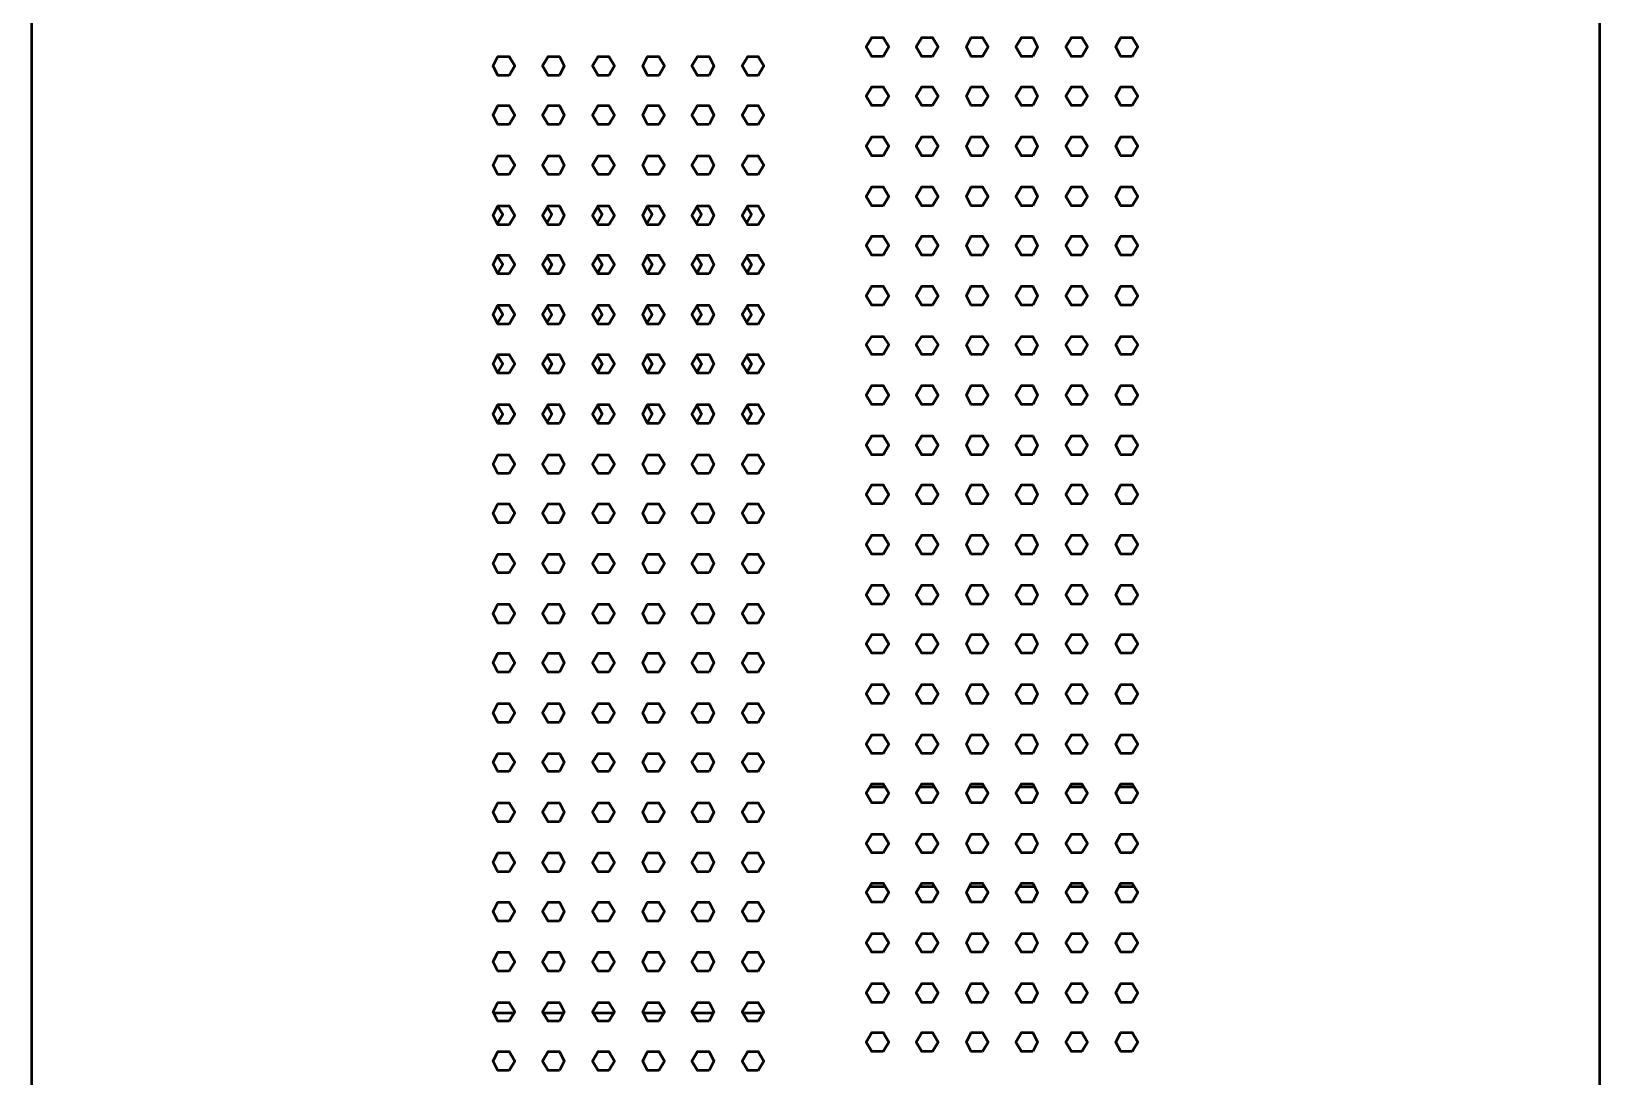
# Model space of a CAD drawing. Header units: millimetres. Extents: x 0 to 80, y -13 to 200.
# Drawn here: x 0 to 79.7, y 40.4 to 93.5 of the extents above; entities that cross this region are included whole.
import ezdxf

# ---------------------------------------------------------------- set-up
doc = ezdxf.new("R2010")
doc.units = ezdxf.units.MM
doc.layers.add('PDF_Visible (ANSI)', color=7, linetype='Continuous')

msp = doc.modelspace()

# ---------------------------------------------------------------- linework, layer by layer
at = {"layer": 'PDF_Visible (ANSI)', "lineweight": 50}
for points in [[(0, 180.769), (0, 186.01), (0, 199.808), (0, 13.317), (0.288, 13.317), (16.731, 13.317), (16.875, 13.317), (18.798, 13.317), (18.846, 13.317), (60.769, 13.317)], [(18.846, 199.808), (60.769, 199.808), (60.865, 199.808), (62.74, 199.808), (62.933, 199.808), (79.327, 199.808), (79.663, 199.808), (79.663, 13.317)], [(0, 152.212), (0, 35.721), (0, 27.115), (0, 17.644)], [(79.663, 152.212), (79.663, 17.644)], [(23.702, 84.567), (23.942, 84.183), (23.702, 83.75)], [(26.202, 84.567), (26.442, 84.183), (26.202, 83.75)], [(28.75, 84.567), (28.99, 84.183), (28.75, 83.75)], [(31.298, 84.567), (31.538, 84.183), (31.298, 83.75)], [(33.798, 84.567), (34.038, 84.183), (33.798, 83.75)], [(36.346, 84.567), (36.587, 84.183), (36.346, 83.75)], [(23.702, 82.019), (23.942, 81.635), (23.702, 81.202)], [(26.202, 82.019), (26.442, 81.635), (26.202, 81.202)], [(28.75, 82.019), (28.99, 81.635), (28.75, 81.202)], [(31.298, 82.019), (31.538, 81.635), (31.298, 81.202)], [(33.798, 82.019), (34.038, 81.635), (33.798, 81.202)], [(36.346, 82.019), (36.587, 81.635), (36.346, 81.202)], [(23.702, 79.519), (23.942, 79.087), (23.702, 78.702)], [(26.202, 79.519), (26.442, 79.087), (26.202, 78.702)], [(28.75, 79.519), (28.99, 79.087), (28.75, 78.702)], [(31.298, 79.519), (31.538, 79.087), (31.298, 78.702)], [(33.798, 79.519), (34.038, 79.087), (33.798, 78.702)], [(36.346, 79.519), (36.587, 79.087), (36.346, 78.702)], [(23.702, 76.971), (23.942, 76.587), (23.702, 76.154)], [(26.202, 76.971), (26.442, 76.587), (26.202, 76.154)], [(28.75, 76.971), (28.99, 76.587), (28.75, 76.154)], [(31.298, 76.971), (31.538, 76.587), (31.298, 76.154)], [(33.798, 76.971), (34.038, 76.587), (33.798, 76.154)], [(36.346, 76.971), (36.587, 76.587), (36.346, 76.154)], [(23.702, 74.471), (23.942, 74.038), (23.702, 73.606)], [(26.202, 74.471), (26.442, 74.038), (26.202, 73.606)], [(28.75, 74.471), (28.99, 74.038), (28.75, 73.606)], [(31.298, 74.471), (31.538, 74.038), (31.298, 73.606)], [(33.798, 74.471), (34.038, 74.038), (33.798, 73.606)], [(36.346, 74.471), (36.587, 74.038), (36.346, 73.606)], [(42.596, 55.096), (43.365, 55.096)], [(45.144, 55.096), (45.865, 55.096)], [(47.692, 55.096), (48.413, 55.096)], [(50.192, 55.096), (50.962, 55.096)], [(52.74, 55.096), (53.462, 55.096)], [(55.24, 55.096), (56.01, 55.096)], [(43.365, 50), (42.596, 50)], [(45.865, 50), (45.144, 50)], [(48.413, 50), (47.692, 50)], [(50.962, 50), (50.192, 50)], [(53.462, 50), (52.74, 50)], [(56.01, 50), (55.24, 50)], [(23.51, 43.606), (24.519, 43.606)], [(26.01, 43.606), (27.019, 43.606)], [(28.558, 43.606), (29.567, 43.606)], [(31.106, 43.606), (32.115, 43.606)], [(33.606, 43.606), (34.615, 43.606)], [(36.154, 43.606), (37.163, 43.606)]]:
    msp.add_lwpolyline(points, dxfattribs=at)
for points in [[(43.269, 92.212), (42.692, 92.212), (42.404, 92.692), (42.692, 93.173), (43.269, 93.173), (43.558, 92.692)], [(45.769, 92.212), (45.24, 92.212), (44.952, 92.692), (45.24, 93.173), (45.769, 93.173), (46.058, 92.692)], [(48.317, 92.212), (47.74, 92.212), (47.5, 92.692), (47.74, 93.173), (48.317, 93.173), (48.606, 92.692)], [(50.865, 92.212), (50.288, 92.212), (50, 92.692), (50.288, 93.173), (50.865, 93.173), (51.106, 92.692)], [(53.365, 92.212), (52.837, 92.212), (52.548, 92.692), (52.837, 93.173), (53.365, 93.173), (53.654, 92.692)], [(55.913, 92.212), (55.337, 92.212), (55.096, 92.692), (55.337, 93.173), (55.913, 93.173), (56.202, 92.692)], [(24.279, 91.25), (23.702, 91.25), (23.462, 91.731), (23.702, 92.212), (24.279, 92.212), (24.567, 91.731)], [(26.827, 91.25), (26.25, 91.25), (25.962, 91.731), (26.25, 92.212), (26.827, 92.212), (27.067, 91.731)], [(29.327, 91.25), (28.798, 91.25), (28.51, 91.731), (28.798, 92.212), (29.327, 92.212), (29.615, 91.731)], [(31.875, 91.25), (31.298, 91.25), (31.058, 91.731), (31.298, 92.212), (31.875, 92.212), (32.163, 91.731)], [(34.423, 91.25), (33.846, 91.25), (33.558, 91.731), (33.846, 92.212), (34.423, 92.212), (34.663, 91.731)], [(36.923, 91.25), (36.394, 91.25), (36.106, 91.731), (36.394, 92.212), (36.923, 92.212), (37.212, 91.731)], [(43.269, 89.712), (42.692, 89.712), (42.404, 90.192), (42.692, 90.673), (43.269, 90.673), (43.558, 90.192)], [(45.769, 89.712), (45.24, 89.712), (44.952, 90.192), (45.24, 90.673), (45.769, 90.673), (46.058, 90.192)], [(48.317, 89.712), (47.74, 89.712), (47.5, 90.192), (47.74, 90.673), (48.317, 90.673), (48.606, 90.192)], [(50.865, 89.712), (50.288, 89.712), (50, 90.192), (50.288, 90.673), (50.865, 90.673), (51.106, 90.192)], [(53.365, 89.712), (52.837, 89.712), (52.548, 90.192), (52.837, 90.673), (53.365, 90.673), (53.654, 90.192)], [(55.913, 89.712), (55.337, 89.712), (55.096, 90.192), (55.337, 90.673), (55.913, 90.673), (56.202, 90.192)], [(24.279, 88.75), (23.702, 88.75), (23.462, 89.231), (23.702, 89.712), (24.279, 89.712), (24.567, 89.231)], [(26.827, 88.75), (26.25, 88.75), (25.962, 89.231), (26.25, 89.712), (26.827, 89.712), (27.067, 89.231)], [(29.327, 88.75), (28.798, 88.75), (28.51, 89.231), (28.798, 89.712), (29.327, 89.712), (29.615, 89.231)], [(31.875, 88.75), (31.298, 88.75), (31.058, 89.231), (31.298, 89.712), (31.875, 89.712), (32.163, 89.231)], [(34.423, 88.75), (33.846, 88.75), (33.558, 89.231), (33.846, 89.712), (34.423, 89.712), (34.663, 89.231)], [(36.923, 88.75), (36.394, 88.75), (36.106, 89.231), (36.394, 89.712), (36.923, 89.712), (37.212, 89.231)], [(43.269, 87.163), (42.692, 87.163), (42.404, 87.644), (42.692, 88.125), (43.269, 88.125), (43.558, 87.644)], [(45.769, 87.163), (45.24, 87.163), (44.952, 87.644), (45.24, 88.125), (45.769, 88.125), (46.058, 87.644)], [(48.317, 87.163), (47.74, 87.163), (47.5, 87.644), (47.74, 88.125), (48.317, 88.125), (48.606, 87.644)], [(50.865, 87.163), (50.288, 87.163), (50, 87.644), (50.288, 88.125), (50.865, 88.125), (51.106, 87.644)], [(53.365, 87.163), (52.837, 87.163), (52.548, 87.644), (52.837, 88.125), (53.365, 88.125), (53.654, 87.644)], [(55.913, 87.163), (55.337, 87.163), (55.096, 87.644), (55.337, 88.125), (55.913, 88.125), (56.202, 87.644)], [(24.279, 86.202), (23.702, 86.202), (23.462, 86.683), (23.702, 87.163), (24.279, 87.163), (24.567, 86.683)], [(26.827, 86.202), (26.25, 86.202), (25.962, 86.683), (26.25, 87.163), (26.827, 87.163), (27.067, 86.683)], [(29.327, 86.202), (28.798, 86.202), (28.51, 86.683), (28.798, 87.163), (29.327, 87.163), (29.615, 86.683)], [(31.875, 86.202), (31.298, 86.202), (31.058, 86.683), (31.298, 87.163), (31.875, 87.163), (32.163, 86.683)], [(34.423, 86.202), (33.846, 86.202), (33.558, 86.683), (33.846, 87.163), (34.423, 87.163), (34.663, 86.683)], [(36.923, 86.202), (36.394, 86.202), (36.106, 86.683), (36.394, 87.163), (36.923, 87.163), (37.212, 86.683)], [(43.269, 84.615), (42.692, 84.615), (42.404, 85.096), (42.692, 85.577), (43.269, 85.577), (43.558, 85.096)], [(45.769, 84.615), (45.24, 84.615), (44.952, 85.096), (45.24, 85.577), (45.769, 85.577), (46.058, 85.096)], [(48.317, 84.615), (47.74, 84.615), (47.5, 85.096), (47.74, 85.577), (48.317, 85.577), (48.606, 85.096)], [(50.865, 84.615), (50.288, 84.615), (50, 85.096), (50.288, 85.577), (50.865, 85.577), (51.106, 85.096)], [(53.365, 84.615), (52.837, 84.615), (52.548, 85.096), (52.837, 85.577), (53.365, 85.577), (53.654, 85.096)], [(55.913, 84.615), (55.337, 84.615), (55.096, 85.096), (55.337, 85.577), (55.913, 85.577), (56.202, 85.096)], [(24.279, 83.654), (23.702, 83.654), (23.462, 84.135), (23.702, 84.615), (24.279, 84.615), (24.567, 84.135)], [(26.827, 83.654), (26.25, 83.654), (25.962, 84.135), (26.25, 84.615), (26.827, 84.615), (27.067, 84.135)], [(29.327, 83.654), (28.798, 83.654), (28.51, 84.135), (28.798, 84.615), (29.327, 84.615), (29.615, 84.135)], [(31.875, 83.654), (31.298, 83.654), (31.058, 84.135), (31.298, 84.615), (31.875, 84.615), (32.163, 84.135)], [(34.423, 83.654), (33.846, 83.654), (33.558, 84.135), (33.846, 84.615), (34.423, 84.615), (34.663, 84.135)], [(36.923, 83.654), (36.394, 83.654), (36.106, 84.135), (36.394, 84.615), (36.923, 84.615), (37.212, 84.135)], [(43.269, 82.115), (42.692, 82.115), (42.404, 82.596), (42.692, 83.077), (43.269, 83.077), (43.558, 82.596)], [(45.769, 82.115), (45.24, 82.115), (44.952, 82.596), (45.24, 83.077), (45.769, 83.077), (46.058, 82.596)], [(48.317, 82.115), (47.74, 82.115), (47.5, 82.596), (47.74, 83.077), (48.317, 83.077), (48.606, 82.596)], [(50.865, 82.115), (50.288, 82.115), (50, 82.596), (50.288, 83.077), (50.865, 83.077), (51.106, 82.596)], [(53.365, 82.115), (52.837, 82.115), (52.548, 82.596), (52.837, 83.077), (53.365, 83.077), (53.654, 82.596)], [(55.913, 82.115), (55.337, 82.115), (55.096, 82.596), (55.337, 83.077), (55.913, 83.077), (56.202, 82.596)], [(24.279, 81.154), (23.702, 81.154), (23.462, 81.635), (23.702, 82.115), (24.279, 82.115), (24.567, 81.635)], [(26.827, 81.154), (26.25, 81.154), (25.962, 81.635), (26.25, 82.115), (26.827, 82.115), (27.067, 81.635)], [(29.327, 81.154), (28.798, 81.154), (28.51, 81.635), (28.798, 82.115), (29.327, 82.115), (29.615, 81.635)], [(31.875, 81.154), (31.298, 81.154), (31.058, 81.635), (31.298, 82.115), (31.875, 82.115), (32.163, 81.635)], [(34.423, 81.154), (33.846, 81.154), (33.558, 81.635), (33.846, 82.115), (34.423, 82.115), (34.663, 81.635)], [(36.923, 81.154), (36.394, 81.154), (36.106, 81.635), (36.394, 82.115), (36.923, 82.115), (37.212, 81.635)], [(43.269, 79.567), (42.692, 79.567), (42.404, 80.048), (42.692, 80.529), (43.269, 80.529), (43.558, 80.048)], [(45.769, 79.567), (45.24, 79.567), (44.952, 80.048), (45.24, 80.529), (45.769, 80.529), (46.058, 80.048)], [(48.317, 79.567), (47.74, 79.567), (47.5, 80.048), (47.74, 80.529), (48.317, 80.529), (48.606, 80.048)], [(50.865, 79.567), (50.288, 79.567), (50, 80.048), (50.288, 80.529), (50.865, 80.529), (51.106, 80.048)], [(53.365, 79.567), (52.837, 79.567), (52.548, 80.048), (52.837, 80.529), (53.365, 80.529), (53.654, 80.048)], [(55.913, 79.567), (55.337, 79.567), (55.096, 80.048), (55.337, 80.529), (55.913, 80.529), (56.202, 80.048)], [(24.279, 78.606), (23.702, 78.606), (23.462, 79.087), (23.702, 79.567), (24.279, 79.567), (24.567, 79.087)], [(26.827, 78.606), (26.25, 78.606), (25.962, 79.087), (26.25, 79.567), (26.827, 79.567), (27.067, 79.087)], [(29.327, 78.606), (28.798, 78.606), (28.51, 79.087), (28.798, 79.567), (29.327, 79.567), (29.615, 79.087)], [(31.875, 78.606), (31.298, 78.606), (31.058, 79.087), (31.298, 79.567), (31.875, 79.567), (32.163, 79.087)], [(34.423, 78.606), (33.846, 78.606), (33.558, 79.087), (33.846, 79.567), (34.423, 79.567), (34.663, 79.087)], [(36.923, 78.606), (36.394, 78.606), (36.106, 79.087), (36.394, 79.567), (36.923, 79.567), (37.212, 79.087)], [(43.269, 77.067), (42.692, 77.067), (42.404, 77.548), (42.692, 77.981), (43.269, 77.981), (43.558, 77.548)], [(45.769, 77.067), (45.24, 77.067), (44.952, 77.548), (45.24, 77.981), (45.769, 77.981), (46.058, 77.548)], [(48.317, 77.067), (47.74, 77.067), (47.5, 77.548), (47.74, 77.981), (48.317, 77.981), (48.606, 77.548)], [(50.865, 77.067), (50.288, 77.067), (50, 77.548), (50.288, 77.981), (50.865, 77.981), (51.106, 77.548)], [(53.365, 77.067), (52.837, 77.067), (52.548, 77.548), (52.837, 77.981), (53.365, 77.981), (53.654, 77.548)], [(55.913, 77.067), (55.337, 77.067), (55.096, 77.548), (55.337, 77.981), (55.913, 77.981), (56.202, 77.548)], [(24.279, 76.106), (23.702, 76.106), (23.462, 76.587), (23.702, 77.067), (24.279, 77.067), (24.567, 76.587)], [(26.827, 76.106), (26.25, 76.106), (25.962, 76.587), (26.25, 77.067), (26.827, 77.067), (27.067, 76.587)], [(29.327, 76.106), (28.798, 76.106), (28.51, 76.587), (28.798, 77.067), (29.327, 77.067), (29.615, 76.587)], [(31.875, 76.106), (31.298, 76.106), (31.058, 76.587), (31.298, 77.067), (31.875, 77.067), (32.163, 76.587)], [(34.423, 76.106), (33.846, 76.106), (33.558, 76.587), (33.846, 77.067), (34.423, 77.067), (34.663, 76.587)], [(36.923, 76.106), (36.394, 76.106), (36.106, 76.587), (36.394, 77.067), (36.923, 77.067), (37.212, 76.587)], [(43.269, 74.519), (42.692, 74.519), (42.404, 75), (42.692, 75.481), (43.269, 75.481), (43.558, 75)], [(45.769, 74.519), (45.24, 74.519), (44.952, 75), (45.24, 75.481), (45.769, 75.481), (46.058, 75)], [(48.317, 74.519), (47.74, 74.519), (47.5, 75), (47.74, 75.481), (48.317, 75.481), (48.606, 75)], [(50.865, 74.519), (50.288, 74.519), (50, 75), (50.288, 75.481), (50.865, 75.481), (51.106, 75)], [(53.365, 74.519), (52.837, 74.519), (52.548, 75), (52.837, 75.481), (53.365, 75.481), (53.654, 75)], [(55.913, 74.519), (55.337, 74.519), (55.096, 75), (55.337, 75.481), (55.913, 75.481), (56.202, 75)], [(24.279, 73.558), (23.702, 73.558), (23.462, 74.038), (23.702, 74.519), (24.279, 74.519), (24.567, 74.038)], [(26.827, 73.558), (26.25, 73.558), (25.962, 74.038), (26.25, 74.519), (26.827, 74.519), (27.067, 74.038)], [(29.327, 73.558), (28.798, 73.558), (28.51, 74.038), (28.798, 74.519), (29.327, 74.519), (29.615, 74.038)], [(31.875, 73.558), (31.298, 73.558), (31.058, 74.038), (31.298, 74.519), (31.875, 74.519), (32.163, 74.038)], [(34.423, 73.558), (33.846, 73.558), (33.558, 74.038), (33.846, 74.519), (34.423, 74.519), (34.663, 74.038)], [(36.923, 73.558), (36.394, 73.558), (36.106, 74.038), (36.394, 74.519), (36.923, 74.519), (37.212, 74.038)], [(43.269, 71.971), (42.692, 71.971), (42.404, 72.452), (42.692, 72.933), (43.269, 72.933), (43.558, 72.452)], [(45.769, 71.971), (45.24, 71.971), (44.952, 72.452), (45.24, 72.933), (45.769, 72.933), (46.058, 72.452)], [(48.317, 71.971), (47.74, 71.971), (47.5, 72.452), (47.74, 72.933), (48.317, 72.933), (48.606, 72.452)], [(50.865, 71.971), (50.288, 71.971), (50, 72.452), (50.288, 72.933), (50.865, 72.933), (51.106, 72.452)], [(53.365, 71.971), (52.837, 71.971), (52.548, 72.452), (52.837, 72.933), (53.365, 72.933), (53.654, 72.452)], [(55.913, 71.971), (55.337, 71.971), (55.096, 72.452), (55.337, 72.933), (55.913, 72.933), (56.202, 72.452)], [(24.279, 71.01), (23.702, 71.01), (23.462, 71.49), (23.702, 71.971), (24.279, 71.971), (24.567, 71.49)], [(26.827, 71.01), (26.25, 71.01), (25.962, 71.49), (26.25, 71.971), (26.827, 71.971), (27.067, 71.49)], [(29.327, 71.01), (28.798, 71.01), (28.51, 71.49), (28.798, 71.971), (29.327, 71.971), (29.615, 71.49)], [(31.875, 71.01), (31.298, 71.01), (31.058, 71.49), (31.298, 71.971), (31.875, 71.971), (32.163, 71.49)], [(34.423, 71.01), (33.846, 71.01), (33.558, 71.49), (33.846, 71.971), (34.423, 71.971), (34.663, 71.49)], [(36.923, 71.01), (36.394, 71.01), (36.106, 71.49), (36.394, 71.971), (36.923, 71.971), (37.212, 71.49)], [(43.269, 69.471), (42.692, 69.471), (42.404, 69.952), (42.692, 70.433), (43.269, 70.433), (43.558, 69.952)], [(45.769, 69.471), (45.24, 69.471), (44.952, 69.952), (45.24, 70.433), (45.769, 70.433), (46.058, 69.952)], [(48.317, 69.471), (47.74, 69.471), (47.5, 69.952), (47.74, 70.433), (48.317, 70.433), (48.606, 69.952)], [(50.865, 69.471), (50.288, 69.471), (50, 69.952), (50.288, 70.433), (50.865, 70.433), (51.106, 69.952)], [(53.365, 69.471), (52.837, 69.471), (52.548, 69.952), (52.837, 70.433), (53.365, 70.433), (53.654, 69.952)], [(55.913, 69.471), (55.337, 69.471), (55.096, 69.952), (55.337, 70.433), (55.913, 70.433), (56.202, 69.952)], [(24.279, 68.51), (23.702, 68.51), (23.462, 68.99), (23.702, 69.471), (24.279, 69.471), (24.567, 68.99)], [(26.827, 68.51), (26.25, 68.51), (25.962, 68.99), (26.25, 69.471), (26.827, 69.471), (27.067, 68.99)], [(29.327, 68.51), (28.798, 68.51), (28.51, 68.99), (28.798, 69.471), (29.327, 69.471), (29.615, 68.99)], [(31.875, 68.51), (31.298, 68.51), (31.058, 68.99), (31.298, 69.471), (31.875, 69.471), (32.163, 68.99)], [(34.423, 68.51), (33.846, 68.51), (33.558, 68.99), (33.846, 69.471), (34.423, 69.471), (34.663, 68.99)], [(36.923, 68.51), (36.394, 68.51), (36.106, 68.99), (36.394, 69.471), (36.923, 69.471), (37.212, 68.99)], [(43.269, 66.923), (42.692, 66.923), (42.404, 67.404), (42.692, 67.885), (43.269, 67.885), (43.558, 67.404)], [(45.769, 66.923), (45.24, 66.923), (44.952, 67.404), (45.24, 67.885), (45.769, 67.885), (46.058, 67.404)], [(48.317, 66.923), (47.74, 66.923), (47.5, 67.404), (47.74, 67.885), (48.317, 67.885), (48.606, 67.404)], [(50.865, 66.923), (50.288, 66.923), (50, 67.404), (50.288, 67.885), (50.865, 67.885), (51.106, 67.404)], [(53.365, 66.923), (52.837, 66.923), (52.548, 67.404), (52.837, 67.885), (53.365, 67.885), (53.654, 67.404)], [(55.913, 66.923), (55.337, 66.923), (55.096, 67.404), (55.337, 67.885), (55.913, 67.885), (56.202, 67.404)], [(24.279, 65.962), (23.702, 65.962), (23.462, 66.442), (23.702, 66.923), (24.279, 66.923), (24.567, 66.442)], [(26.827, 65.962), (26.25, 65.962), (25.962, 66.442), (26.25, 66.923), (26.827, 66.923), (27.067, 66.442)], [(29.327, 65.962), (28.798, 65.962), (28.51, 66.442), (28.798, 66.923), (29.327, 66.923), (29.615, 66.442)], [(31.875, 65.962), (31.298, 65.962), (31.058, 66.442), (31.298, 66.923), (31.875, 66.923), (32.163, 66.442)], [(34.423, 65.962), (33.846, 65.962), (33.558, 66.442), (33.846, 66.923), (34.423, 66.923), (34.663, 66.442)], [(36.923, 65.962), (36.394, 65.962), (36.106, 66.442), (36.394, 66.923), (36.923, 66.923), (37.212, 66.442)], [(43.269, 64.375), (42.692, 64.375), (42.404, 64.856), (42.692, 65.337), (43.269, 65.337), (43.558, 64.856)], [(45.769, 64.375), (45.24, 64.375), (44.952, 64.856), (45.24, 65.337), (45.769, 65.337), (46.058, 64.856)], [(48.317, 64.375), (47.74, 64.375), (47.5, 64.856), (47.74, 65.337), (48.317, 65.337), (48.606, 64.856)], [(50.865, 64.375), (50.288, 64.375), (50, 64.856), (50.288, 65.337), (50.865, 65.337), (51.106, 64.856)], [(53.365, 64.375), (52.837, 64.375), (52.548, 64.856), (52.837, 65.337), (53.365, 65.337), (53.654, 64.856)], [(55.913, 64.375), (55.337, 64.375), (55.096, 64.856), (55.337, 65.337), (55.913, 65.337), (56.202, 64.856)], [(24.279, 63.413), (23.702, 63.413), (23.462, 63.894), (23.702, 64.375), (24.279, 64.375), (24.567, 63.894)], [(26.827, 63.413), (26.25, 63.413), (25.962, 63.894), (26.25, 64.375), (26.827, 64.375), (27.067, 63.894)], [(29.327, 63.413), (28.798, 63.413), (28.51, 63.894), (28.798, 64.375), (29.327, 64.375), (29.615, 63.894)], [(31.875, 63.413), (31.298, 63.413), (31.058, 63.894), (31.298, 64.375), (31.875, 64.375), (32.163, 63.894)], [(34.423, 63.413), (33.846, 63.413), (33.558, 63.894), (33.846, 64.375), (34.423, 64.375), (34.663, 63.894)], [(36.923, 63.413), (36.394, 63.413), (36.106, 63.894), (36.394, 64.375), (36.923, 64.375), (37.212, 63.894)], [(43.269, 61.875), (42.692, 61.875), (42.404, 62.356), (42.692, 62.837), (43.269, 62.837), (43.558, 62.356)], [(45.769, 61.875), (45.24, 61.875), (44.952, 62.356), (45.24, 62.837), (45.769, 62.837), (46.058, 62.356)], [(48.317, 61.875), (47.74, 61.875), (47.5, 62.356), (47.74, 62.837), (48.317, 62.837), (48.606, 62.356)], [(50.865, 61.875), (50.288, 61.875), (50, 62.356), (50.288, 62.837), (50.865, 62.837), (51.106, 62.356)], [(53.365, 61.875), (52.837, 61.875), (52.548, 62.356), (52.837, 62.837), (53.365, 62.837), (53.654, 62.356)], [(55.913, 61.875), (55.337, 61.875), (55.096, 62.356), (55.337, 62.837), (55.913, 62.837), (56.202, 62.356)], [(24.279, 60.913), (23.702, 60.913), (23.462, 61.394), (23.702, 61.875), (24.279, 61.875), (24.567, 61.394)], [(26.827, 60.913), (26.25, 60.913), (25.962, 61.394), (26.25, 61.875), (26.827, 61.875), (27.067, 61.394)], [(29.327, 60.913), (28.798, 60.913), (28.51, 61.394), (28.798, 61.875), (29.327, 61.875), (29.615, 61.394)], [(31.875, 60.913), (31.298, 60.913), (31.058, 61.394), (31.298, 61.875), (31.875, 61.875), (32.163, 61.394)], [(34.423, 60.913), (33.846, 60.913), (33.558, 61.394), (33.846, 61.875), (34.423, 61.875), (34.663, 61.394)], [(36.923, 60.913), (36.394, 60.913), (36.106, 61.394), (36.394, 61.875), (36.923, 61.875), (37.212, 61.394)], [(43.269, 59.327), (42.692, 59.327), (42.404, 59.808), (42.692, 60.288), (43.269, 60.288), (43.558, 59.808)], [(45.769, 59.327), (45.24, 59.327), (44.952, 59.808), (45.24, 60.288), (45.769, 60.288), (46.058, 59.808)], [(48.317, 59.327), (47.74, 59.327), (47.5, 59.808), (47.74, 60.288), (48.317, 60.288), (48.606, 59.808)], [(50.865, 59.327), (50.288, 59.327), (50, 59.808), (50.288, 60.288), (50.865, 60.288), (51.106, 59.808)], [(53.365, 59.327), (52.837, 59.327), (52.548, 59.808), (52.837, 60.288), (53.365, 60.288), (53.654, 59.808)], [(55.913, 59.327), (55.337, 59.327), (55.096, 59.808), (55.337, 60.288), (55.913, 60.288), (56.202, 59.808)], [(24.279, 58.365), (23.702, 58.365), (23.462, 58.846), (23.702, 59.327), (24.279, 59.327), (24.567, 58.846)], [(26.827, 58.365), (26.25, 58.365), (25.962, 58.846), (26.25, 59.327), (26.827, 59.327), (27.067, 58.846)], [(29.327, 58.365), (28.798, 58.365), (28.51, 58.846), (28.798, 59.327), (29.327, 59.327), (29.615, 58.846)], [(31.875, 58.365), (31.298, 58.365), (31.058, 58.846), (31.298, 59.327), (31.875, 59.327), (32.163, 58.846)], [(34.423, 58.365), (33.846, 58.365), (33.558, 58.846), (33.846, 59.327), (34.423, 59.327), (34.663, 58.846)], [(36.923, 58.365), (36.394, 58.365), (36.106, 58.846), (36.394, 59.327), (36.923, 59.327), (37.212, 58.846)], [(43.269, 56.779), (42.692, 56.779), (42.404, 57.26), (42.692, 57.74), (43.269, 57.74), (43.558, 57.26)], [(45.769, 56.779), (45.24, 56.779), (44.952, 57.26), (45.24, 57.74), (45.769, 57.74), (46.058, 57.26)], [(48.317, 56.779), (47.74, 56.779), (47.5, 57.26), (47.74, 57.74), (48.317, 57.74), (48.606, 57.26)], [(50.865, 56.779), (50.288, 56.779), (50, 57.26), (50.288, 57.74), (50.865, 57.74), (51.106, 57.26)], [(53.365, 56.779), (52.837, 56.779), (52.548, 57.26), (52.837, 57.74), (53.365, 57.74), (53.654, 57.26)], [(55.913, 56.779), (55.337, 56.779), (55.096, 57.26), (55.337, 57.74), (55.913, 57.74), (56.202, 57.26)], [(24.279, 55.865), (23.702, 55.865), (23.462, 56.346), (23.702, 56.779), (24.279, 56.779), (24.567, 56.346)], [(26.827, 55.865), (26.25, 55.865), (25.962, 56.346), (26.25, 56.779), (26.827, 56.779), (27.067, 56.346)], [(29.327, 55.865), (28.798, 55.865), (28.51, 56.346), (28.798, 56.779), (29.327, 56.779), (29.615, 56.346)], [(31.875, 55.865), (31.298, 55.865), (31.058, 56.346), (31.298, 56.779), (31.875, 56.779), (32.163, 56.346)], [(34.423, 55.865), (33.846, 55.865), (33.558, 56.346), (33.846, 56.779), (34.423, 56.779), (34.663, 56.346)], [(36.923, 55.865), (36.394, 55.865), (36.106, 56.346), (36.394, 56.779), (36.923, 56.779), (37.212, 56.346)], [(43.269, 54.279), (42.692, 54.279), (42.404, 54.76), (42.692, 55.24), (43.269, 55.24), (43.558, 54.76)], [(45.769, 54.279), (45.24, 54.279), (44.952, 54.76), (45.24, 55.24), (45.769, 55.24), (46.058, 54.76)], [(48.317, 54.279), (47.74, 54.279), (47.5, 54.76), (47.74, 55.24), (48.317, 55.24), (48.606, 54.76)], [(50.865, 54.279), (50.288, 54.279), (50, 54.76), (50.288, 55.24), (50.865, 55.24), (51.106, 54.76)], [(53.365, 54.279), (52.837, 54.279), (52.548, 54.76), (52.837, 55.24), (53.365, 55.24), (53.654, 54.76)], [(55.913, 54.279), (55.337, 54.279), (55.096, 54.76), (55.337, 55.24), (55.913, 55.24), (56.202, 54.76)], [(24.279, 53.317), (23.702, 53.317), (23.462, 53.798), (23.702, 54.279), (24.279, 54.279), (24.567, 53.798)], [(26.827, 53.317), (26.25, 53.317), (25.962, 53.798), (26.25, 54.279), (26.827, 54.279), (27.067, 53.798)], [(29.327, 53.317), (28.798, 53.317), (28.51, 53.798), (28.798, 54.279), (29.327, 54.279), (29.615, 53.798)], [(31.875, 53.317), (31.298, 53.317), (31.058, 53.798), (31.298, 54.279), (31.875, 54.279), (32.163, 53.798)], [(34.423, 53.317), (33.846, 53.317), (33.558, 53.798), (33.846, 54.279), (34.423, 54.279), (34.663, 53.798)], [(36.923, 53.317), (36.394, 53.317), (36.106, 53.798), (36.394, 54.279), (36.923, 54.279), (37.212, 53.798)], [(43.269, 51.731), (42.692, 51.731), (42.404, 52.212), (42.692, 52.692), (43.269, 52.692), (43.558, 52.212)], [(45.769, 51.731), (45.24, 51.731), (44.952, 52.212), (45.24, 52.692), (45.769, 52.692), (46.058, 52.212)], [(48.317, 51.731), (47.74, 51.731), (47.5, 52.212), (47.74, 52.692), (48.317, 52.692), (48.606, 52.212)], [(50.865, 51.731), (50.288, 51.731), (50, 52.212), (50.288, 52.692), (50.865, 52.692), (51.106, 52.212)], [(53.365, 51.731), (52.837, 51.731), (52.548, 52.212), (52.837, 52.692), (53.365, 52.692), (53.654, 52.212)], [(55.913, 51.731), (55.337, 51.731), (55.096, 52.212), (55.337, 52.692), (55.913, 52.692), (56.202, 52.212)], [(24.279, 50.769), (23.702, 50.769), (23.462, 51.25), (23.702, 51.731), (24.279, 51.731), (24.567, 51.25)], [(26.827, 50.769), (26.25, 50.769), (25.962, 51.25), (26.25, 51.731), (26.827, 51.731), (27.067, 51.25)], [(29.327, 50.769), (28.798, 50.769), (28.51, 51.25), (28.798, 51.731), (29.327, 51.731), (29.615, 51.25)], [(31.875, 50.769), (31.298, 50.769), (31.058, 51.25), (31.298, 51.731), (31.875, 51.731), (32.163, 51.25)], [(34.423, 50.769), (33.846, 50.769), (33.558, 51.25), (33.846, 51.731), (34.423, 51.731), (34.663, 51.25)], [(36.923, 50.769), (36.394, 50.769), (36.106, 51.25), (36.394, 51.731), (36.923, 51.731), (37.212, 51.25)], [(43.269, 49.231), (42.692, 49.231), (42.404, 49.712), (42.692, 50.192), (43.269, 50.192), (43.558, 49.712)], [(45.769, 49.231), (45.24, 49.231), (44.952, 49.712), (45.24, 50.192), (45.769, 50.192), (46.058, 49.712)], [(48.317, 49.231), (47.74, 49.231), (47.5, 49.712), (47.74, 50.192), (48.317, 50.192), (48.606, 49.712)], [(50.865, 49.231), (50.288, 49.231), (50, 49.712), (50.288, 50.192), (50.865, 50.192), (51.106, 49.712)], [(53.365, 49.231), (52.837, 49.231), (52.548, 49.712), (52.837, 50.192), (53.365, 50.192), (53.654, 49.712)], [(55.913, 49.231), (55.337, 49.231), (55.096, 49.712), (55.337, 50.192), (55.913, 50.192), (56.202, 49.712)], [(24.279, 48.269), (23.702, 48.269), (23.462, 48.75), (23.702, 49.231), (24.279, 49.231), (24.567, 48.75)], [(26.827, 48.269), (26.25, 48.269), (25.962, 48.75), (26.25, 49.231), (26.827, 49.231), (27.067, 48.75)], [(29.327, 48.269), (28.798, 48.269), (28.51, 48.75), (28.798, 49.231), (29.327, 49.231), (29.615, 48.75)], [(31.875, 48.269), (31.298, 48.269), (31.058, 48.75), (31.298, 49.231), (31.875, 49.231), (32.163, 48.75)], [(34.423, 48.269), (33.846, 48.269), (33.558, 48.75), (33.846, 49.231), (34.423, 49.231), (34.663, 48.75)], [(36.923, 48.269), (36.394, 48.269), (36.106, 48.75), (36.394, 49.231), (36.923, 49.231), (37.212, 48.75)], [(43.269, 46.683), (42.692, 46.683), (42.404, 47.163), (42.692, 47.644), (43.269, 47.644), (43.558, 47.163)], [(45.769, 46.683), (45.24, 46.683), (44.952, 47.163), (45.24, 47.644), (45.769, 47.644), (46.058, 47.163)], [(48.317, 46.683), (47.74, 46.683), (47.5, 47.163), (47.74, 47.644), (48.317, 47.644), (48.606, 47.163)], [(50.865, 46.683), (50.288, 46.683), (50, 47.163), (50.288, 47.644), (50.865, 47.644), (51.106, 47.163)], [(53.365, 46.683), (52.837, 46.683), (52.548, 47.163), (52.837, 47.644), (53.365, 47.644), (53.654, 47.163)], [(55.913, 46.683), (55.337, 46.683), (55.096, 47.163), (55.337, 47.644), (55.913, 47.644), (56.202, 47.163)], [(24.279, 45.721), (23.702, 45.721), (23.462, 46.202), (23.702, 46.683), (24.279, 46.683), (24.567, 46.202)], [(26.827, 45.721), (26.25, 45.721), (25.962, 46.202), (26.25, 46.683), (26.827, 46.683), (27.067, 46.202)], [(29.327, 45.721), (28.798, 45.721), (28.51, 46.202), (28.798, 46.683), (29.327, 46.683), (29.615, 46.202)], [(31.875, 45.721), (31.298, 45.721), (31.058, 46.202), (31.298, 46.683), (31.875, 46.683), (32.163, 46.202)], [(34.423, 45.721), (33.846, 45.721), (33.558, 46.202), (33.846, 46.683), (34.423, 46.683), (34.663, 46.202)], [(36.923, 45.721), (36.394, 45.721), (36.106, 46.202), (36.394, 46.683), (36.923, 46.683), (37.212, 46.202)], [(43.269, 44.135), (42.692, 44.135), (42.404, 44.615), (42.692, 45.096), (43.269, 45.096), (43.558, 44.615)], [(45.769, 44.135), (45.24, 44.135), (44.952, 44.615), (45.24, 45.096), (45.769, 45.096), (46.058, 44.615)], [(48.317, 44.135), (47.74, 44.135), (47.5, 44.615), (47.74, 45.096), (48.317, 45.096), (48.606, 44.615)], [(50.865, 44.135), (50.288, 44.135), (50, 44.615), (50.288, 45.096), (50.865, 45.096), (51.106, 44.615)], [(53.365, 44.135), (52.837, 44.135), (52.548, 44.615), (52.837, 45.096), (53.365, 45.096), (53.654, 44.615)], [(55.913, 44.135), (55.337, 44.135), (55.096, 44.615), (55.337, 45.096), (55.913, 45.096), (56.202, 44.615)], [(24.279, 43.173), (23.702, 43.173), (23.462, 43.654), (23.702, 44.135), (24.279, 44.135), (24.567, 43.654)], [(26.827, 43.173), (26.25, 43.173), (25.962, 43.654), (26.25, 44.135), (26.827, 44.135), (27.067, 43.654)], [(29.327, 43.173), (28.798, 43.173), (28.51, 43.654), (28.798, 44.135), (29.327, 44.135), (29.615, 43.654)], [(31.875, 43.173), (31.298, 43.173), (31.058, 43.654), (31.298, 44.135), (31.875, 44.135), (32.163, 43.654)], [(34.423, 43.173), (33.846, 43.173), (33.558, 43.654), (33.846, 44.135), (34.423, 44.135), (34.663, 43.654)], [(36.923, 43.173), (36.394, 43.173), (36.106, 43.654), (36.394, 44.135), (36.923, 44.135), (37.212, 43.654)], [(43.269, 41.635), (42.692, 41.635), (42.404, 42.115), (42.692, 42.596), (43.269, 42.596), (43.558, 42.115)], [(45.769, 41.635), (45.24, 41.635), (44.952, 42.115), (45.24, 42.596), (45.769, 42.596), (46.058, 42.115)], [(48.317, 41.635), (47.74, 41.635), (47.5, 42.115), (47.74, 42.596), (48.317, 42.596), (48.606, 42.115)], [(50.865, 41.635), (50.288, 41.635), (50, 42.115), (50.288, 42.596), (50.865, 42.596), (51.106, 42.115)], [(53.365, 41.635), (52.837, 41.635), (52.548, 42.115), (52.837, 42.596), (53.365, 42.596), (53.654, 42.115)], [(55.913, 41.635), (55.337, 41.635), (55.096, 42.115), (55.337, 42.596), (55.913, 42.596), (56.202, 42.115)], [(24.279, 40.673), (23.702, 40.673), (23.462, 41.154), (23.702, 41.635), (24.279, 41.635), (24.567, 41.154)], [(26.827, 40.673), (26.25, 40.673), (25.962, 41.154), (26.25, 41.635), (26.827, 41.635), (27.067, 41.154)], [(29.327, 40.673), (28.798, 40.673), (28.51, 41.154), (28.798, 41.635), (29.327, 41.635), (29.615, 41.154)], [(31.875, 40.673), (31.298, 40.673), (31.058, 41.154), (31.298, 41.635), (31.875, 41.635), (32.163, 41.154)], [(34.423, 40.673), (33.846, 40.673), (33.558, 41.154), (33.846, 41.635), (34.423, 41.635), (34.663, 41.154)], [(36.923, 40.673), (36.394, 40.673), (36.106, 41.154), (36.394, 41.635), (36.923, 41.635), (37.212, 41.154)]]:
    msp.add_lwpolyline(points, close=True, dxfattribs=at)

doc.saveas('drawing.dxf')
